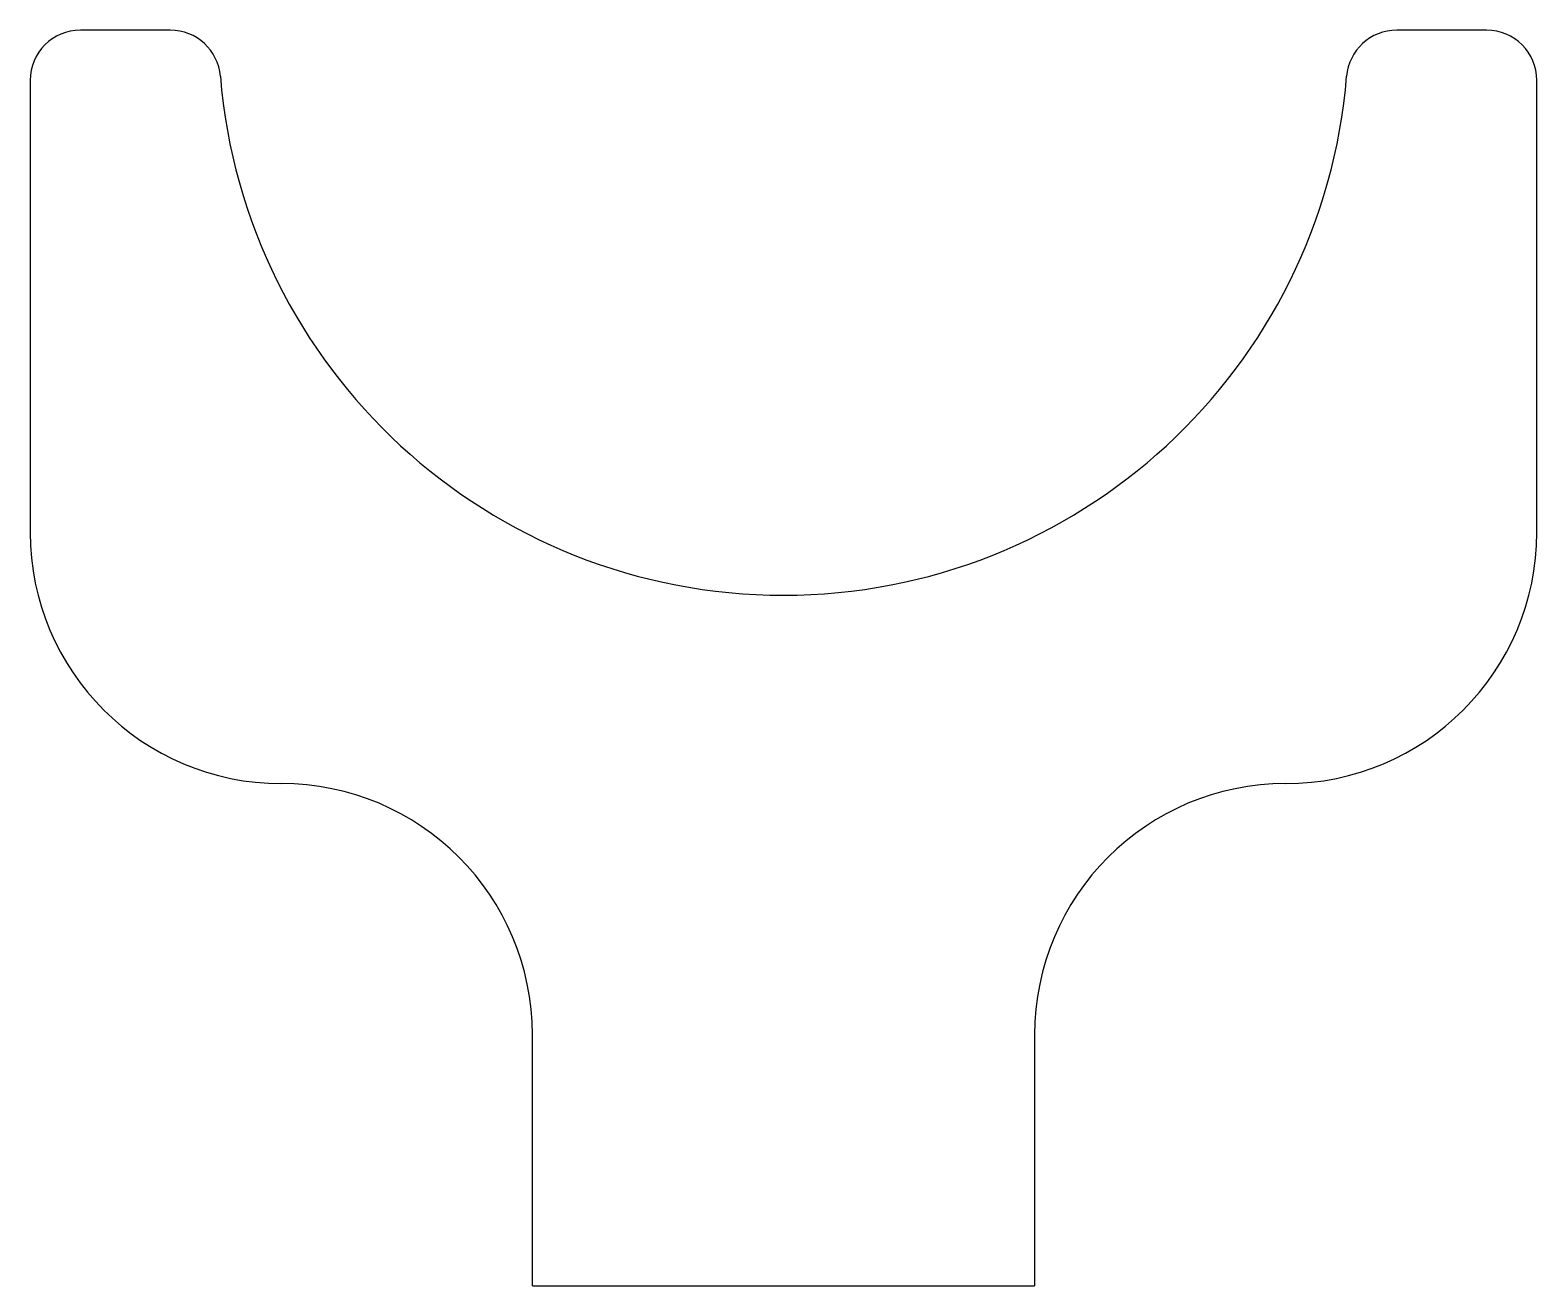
# Model space of a CAD drawing. Extents: x 0 to 60, y 0 to 50.
import ezdxf

# ---------------------------------------------------------------- set-up
doc = ezdxf.new("R2010")
doc.units = 0
doc.layers.get('0').update_dxf_attribs({"linetype": 'CONTINUOUS'})

msp = doc.modelspace()

# ---------------------------------------------------------------- linework, layer by layer
at = {"color": 7, "linetype": 'CONTINUOUS'}
for p, q in [((5.582, 50), (2, 50)), ((58, 50), (54.418, 50)), ((0, 48), (0, 30)), ((60, 30), (60, 48)), ((20, 0), (20, 10)), ((40, 10), (40, 0)), ((20, 0), (40, 0))]:
    msp.add_line(p, q, dxfattribs=at)
for centre, radius, start, end in [((2, 48), 2, 90, 180), ((5.582, 48), 2, 4.68242, 90), ((54.418, 48), 2, 90, 175.31758), ((58, 48), 2, 0, 90), ((30, 50), 22.5, 184.68242, 355.31758), ((10, 30), 10, 180, 270), ((50, 30), 10, 270, 0), ((10, 10), 10, 0, 90), ((50, 10), 10, 90, 180)]:
    msp.add_arc(centre, radius, start, end, dxfattribs=at)

doc.saveas('drawing.dxf')
